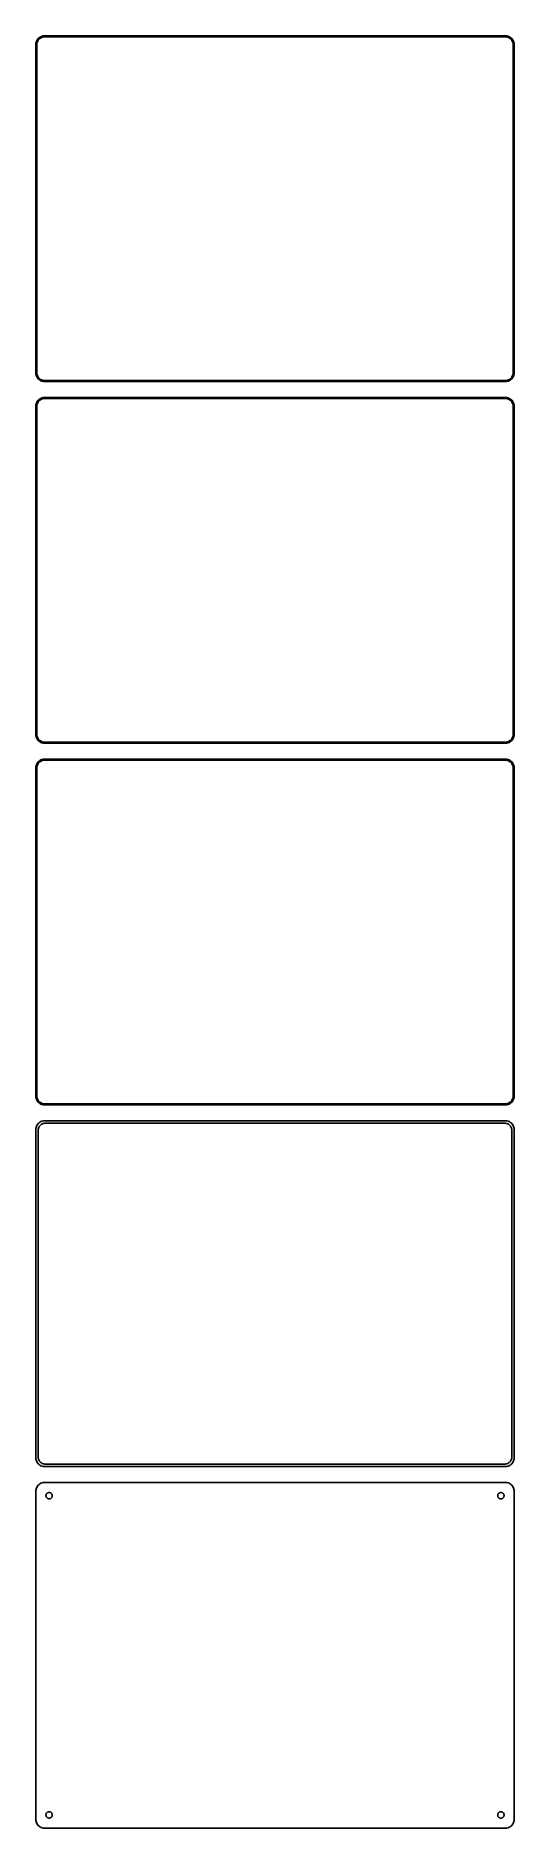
# Model space of a CAD drawing. Header units: metres. Extents: x -135 to 135, y 719 to 1729.
import ezdxf

# ---------------------------------------------------------------- set-up
doc = ezdxf.new("R2010")
doc.units = ezdxf.units.M

msp = doc.modelspace()

# ---------------------------------------------------------------- linework, layer by layer
for p, q in [((-132.129, 1729.02), (-132.679, 1728.72)), ((-131.545, 1729.26), (-132.129, 1729.02)), ((-130.937, 1729.41), (-131.545, 1729.26)), ((-131.218, 1728.77), (-130.64, 1728.92)), ((-130.314, 1729.49), (-130.937, 1729.41)), ((-130.64, 1728.92), (-130.048, 1728.99)), ((130.314, 1729.49), (-130.314, 1729.49)), ((-130.048, 1728.99), (130.048, 1728.99)), ((130.048, 1728.99), (130.64, 1728.92)), ((130.937, 1729.41), (130.314, 1729.49)), ((130.64, 1728.92), (131.218, 1728.77)), ((131.545, 1729.26), (130.937, 1729.41)), ((132.129, 1729.02), (131.545, 1729.26)), ((132.679, 1728.72), (132.129, 1729.02)), ((-134.961, 1725.13), (-135, 1724.5)), ((-135, 1724.5), (-135, 1539.5)), ((-134.843, 1725.74), (-134.961, 1725.13)), ((-134.649, 1726.34), (-134.843, 1725.74)), ((-134.382, 1726.91), (-134.649, 1726.34)), ((-134.5, 1724.25), (-134.463, 1724.85)), ((-134.5, 1539.75), (-134.5, 1724.25)), ((-134.463, 1724.85), (-134.351, 1725.43)), ((-134.045, 1727.44), (-134.382, 1726.91)), ((-134.351, 1725.43), (-134.166, 1726)), ((-134.166, 1726), (-133.912, 1726.54)), ((-133.645, 1727.92), (-134.045, 1727.44)), ((-133.912, 1726.54), (-133.593, 1727.04)), ((-133.187, 1728.35), (-133.645, 1727.92)), ((-133.593, 1727.04), (-133.213, 1727.5)), ((-133.213, 1727.5), (-132.778, 1727.91)), ((-132.679, 1728.72), (-133.187, 1728.35)), ((-132.778, 1727.91), (-132.295, 1728.26)), ((-132.295, 1728.26), (-131.772, 1728.55)), ((-131.772, 1728.55), (-131.218, 1728.77)), ((131.218, 1728.77), (131.772, 1728.55)), ((131.772, 1728.55), (132.295, 1728.26)), ((132.295, 1728.26), (132.778, 1727.91)), ((133.187, 1728.35), (132.679, 1728.72)), ((132.778, 1727.91), (133.213, 1727.5)), ((133.645, 1727.92), (133.187, 1728.35)), ((133.213, 1727.5), (133.593, 1727.04)), ((133.593, 1727.04), (133.912, 1726.54)), ((134.045, 1727.44), (133.645, 1727.92)), ((133.912, 1726.54), (134.166, 1726)), ((134.382, 1726.91), (134.045, 1727.44)), ((134.166, 1726), (134.351, 1725.43)), ((134.351, 1725.43), (134.463, 1724.85)), ((134.649, 1726.34), (134.382, 1726.91)), ((134.463, 1724.85), (134.5, 1724.25)), ((134.5, 1724.25), (134.5, 1539.75)), ((134.843, 1725.74), (134.649, 1726.34)), ((134.961, 1725.13), (134.843, 1725.74)), ((135, 1724.5), (134.961, 1725.13)), ((135, 1539.5), (135, 1724.5)), ((-135, 1539.5), (-134.961, 1538.87)), ((-134.961, 1538.87), (-134.843, 1538.26)), ((-134.843, 1538.26), (-134.649, 1537.66)), ((-134.649, 1537.66), (-134.382, 1537.09)), ((-134.463, 1539.15), (-134.5, 1539.75)), ((-134.351, 1538.57), (-134.463, 1539.15)), ((-134.382, 1537.09), (-134.045, 1536.56)), ((-134.166, 1538), (-134.351, 1538.57)), ((-133.912, 1537.46), (-134.166, 1538)), ((-133.593, 1536.96), (-133.912, 1537.46)), ((-133.213, 1536.5), (-133.593, 1536.96)), ((133.593, 1536.96), (133.213, 1536.5)), ((133.912, 1537.46), (133.593, 1536.96)), ((134.166, 1538), (133.912, 1537.46)), ((134.045, 1536.56), (134.382, 1537.09)), ((134.351, 1538.57), (134.166, 1538)), ((134.463, 1539.15), (134.351, 1538.57)), ((134.382, 1537.09), (134.649, 1537.66)), ((134.5, 1539.75), (134.463, 1539.15)), ((134.649, 1537.66), (134.843, 1538.26)), ((134.843, 1538.26), (134.961, 1538.87)), ((134.961, 1538.87), (135, 1539.5)), ((-134.045, 1536.56), (-133.645, 1536.08)), ((-133.645, 1536.08), (-133.187, 1535.65)), ((-132.778, 1536.09), (-133.213, 1536.5)), ((-133.187, 1535.65), (-132.679, 1535.28)), ((-132.295, 1535.74), (-132.778, 1536.09)), ((-132.679, 1535.28), (-132.129, 1534.98)), ((-131.772, 1535.45), (-132.295, 1535.74)), ((-132.129, 1534.98), (-131.545, 1534.74)), ((-131.218, 1535.23), (-131.772, 1535.45)), ((-131.545, 1534.74), (-130.937, 1534.59)), ((-130.64, 1535.08), (-131.218, 1535.23)), ((-130.937, 1534.59), (-130.314, 1534.51)), ((-130.048, 1535.01), (-130.64, 1535.08)), ((-130.314, 1534.51), (130.314, 1534.51)), ((130.048, 1535.01), (-130.048, 1535.01)), ((130.64, 1535.08), (130.048, 1535.01)), ((130.314, 1534.51), (130.937, 1534.59)), ((131.218, 1535.23), (130.64, 1535.08)), ((130.937, 1534.59), (131.545, 1534.74)), ((131.772, 1535.45), (131.218, 1535.23)), ((131.545, 1534.74), (132.129, 1534.98)), ((132.295, 1535.74), (131.772, 1535.45)), ((132.129, 1534.98), (132.679, 1535.28)), ((132.778, 1536.09), (132.295, 1535.74)), ((132.679, 1535.28), (133.187, 1535.65)), ((133.213, 1536.5), (132.778, 1536.09)), ((133.187, 1535.65), (133.645, 1536.08)), ((133.645, 1536.08), (134.045, 1536.56)), ((-134.961, 1521.13), (-135, 1520.5)), ((-135, 1520.5), (-135, 1335.5)), ((-134.843, 1521.74), (-134.961, 1521.13)), ((-134.649, 1522.34), (-134.843, 1521.74)), ((-134.382, 1522.91), (-134.649, 1522.34)), ((-134.5, 1520.25), (-134.463, 1520.85)), ((-134.5, 1335.75), (-134.5, 1520.25)), ((-134.463, 1520.85), (-134.351, 1521.43)), ((-134.045, 1523.44), (-134.382, 1522.91)), ((-134.351, 1521.43), (-134.166, 1522)), ((-134.166, 1522), (-133.912, 1522.54)), ((-133.645, 1523.92), (-134.045, 1523.44)), ((-133.912, 1522.54), (-133.593, 1523.04)), ((-133.187, 1524.35), (-133.645, 1523.92)), ((-133.593, 1523.04), (-133.213, 1523.5)), ((-133.213, 1523.5), (-132.778, 1523.91)), ((-132.679, 1524.72), (-133.187, 1524.35)), ((-132.778, 1523.91), (-132.295, 1524.26)), ((-132.129, 1525.02), (-132.679, 1524.72)), ((-132.295, 1524.26), (-131.772, 1524.55)), ((-131.545, 1525.26), (-132.129, 1525.02)), ((-131.772, 1524.55), (-131.218, 1524.77)), ((-130.937, 1525.41), (-131.545, 1525.26)), ((-131.218, 1524.77), (-130.64, 1524.92)), ((-130.314, 1525.49), (-130.937, 1525.41)), ((-130.64, 1524.92), (-130.048, 1524.99)), ((130.314, 1525.49), (-130.314, 1525.49)), ((-130.048, 1524.99), (130.048, 1524.99)), ((130.048, 1524.99), (130.64, 1524.92)), ((130.937, 1525.41), (130.314, 1525.49)), ((130.64, 1524.92), (131.218, 1524.77)), ((131.545, 1525.26), (130.937, 1525.41)), ((131.218, 1524.77), (131.772, 1524.55)), ((132.129, 1525.02), (131.545, 1525.26)), ((131.772, 1524.55), (132.295, 1524.26)), ((132.679, 1524.72), (132.129, 1525.02)), ((132.295, 1524.26), (132.778, 1523.91)), ((133.187, 1524.35), (132.679, 1524.72)), ((132.778, 1523.91), (133.213, 1523.5)), ((133.645, 1523.92), (133.187, 1524.35)), ((133.213, 1523.5), (133.593, 1523.04)), ((133.593, 1523.04), (133.912, 1522.54)), ((134.045, 1523.44), (133.645, 1523.92)), ((133.912, 1522.54), (134.166, 1522)), ((134.382, 1522.91), (134.045, 1523.44)), ((134.166, 1522), (134.351, 1521.43)), ((134.351, 1521.43), (134.463, 1520.85)), ((134.649, 1522.34), (134.382, 1522.91)), ((134.463, 1520.85), (134.5, 1520.25)), ((134.5, 1520.25), (134.5, 1335.75)), ((134.843, 1521.74), (134.649, 1522.34)), ((134.961, 1521.13), (134.843, 1521.74)), ((135, 1520.5), (134.961, 1521.13)), ((135, 1335.5), (135, 1520.5)), ((-135, 1335.5), (-134.961, 1334.87)), ((-134.961, 1334.87), (-134.843, 1334.26)), ((-134.463, 1335.15), (-134.5, 1335.75)), ((-134.351, 1334.57), (-134.463, 1335.15)), ((-134.166, 1334), (-134.351, 1334.57)), ((134.351, 1334.57), (134.166, 1334)), ((134.463, 1335.15), (134.351, 1334.57)), ((134.5, 1335.75), (134.463, 1335.15)), ((134.843, 1334.26), (134.961, 1334.87)), ((134.961, 1334.87), (135, 1335.5)), ((-134.843, 1334.26), (-134.649, 1333.66)), ((-134.649, 1333.66), (-134.382, 1333.09)), ((-134.382, 1333.09), (-134.045, 1332.56)), ((-133.912, 1333.46), (-134.166, 1334)), ((-134.045, 1332.56), (-133.645, 1332.08)), ((-133.593, 1332.96), (-133.912, 1333.46)), ((-133.645, 1332.08), (-133.187, 1331.65)), ((-133.213, 1332.5), (-133.593, 1332.96)), ((-132.778, 1332.09), (-133.213, 1332.5)), ((-133.187, 1331.65), (-132.679, 1331.28)), ((-132.295, 1331.74), (-132.778, 1332.09)), ((-132.679, 1331.28), (-132.129, 1330.98)), ((-131.772, 1331.45), (-132.295, 1331.74)), ((-132.129, 1330.98), (-131.545, 1330.74)), ((-131.218, 1331.23), (-131.772, 1331.45)), ((-131.545, 1330.74), (-130.937, 1330.59)), ((-130.64, 1331.08), (-131.218, 1331.23)), ((-130.937, 1330.59), (-130.314, 1330.51)), ((-130.048, 1331.01), (-130.64, 1331.08)), ((-130.314, 1330.51), (130.314, 1330.51)), ((130.048, 1331.01), (-130.048, 1331.01)), ((130.64, 1331.08), (130.048, 1331.01)), ((130.314, 1330.51), (130.937, 1330.59)), ((131.218, 1331.23), (130.64, 1331.08)), ((130.937, 1330.59), (131.545, 1330.74)), ((131.772, 1331.45), (131.218, 1331.23)), ((131.545, 1330.74), (132.129, 1330.98)), ((132.295, 1331.74), (131.772, 1331.45)), ((132.129, 1330.98), (132.679, 1331.28)), ((132.778, 1332.09), (132.295, 1331.74)), ((132.679, 1331.28), (133.187, 1331.65)), ((133.213, 1332.5), (132.778, 1332.09)), ((133.187, 1331.65), (133.645, 1332.08)), ((133.593, 1332.96), (133.213, 1332.5)), ((133.912, 1333.46), (133.593, 1332.96)), ((133.645, 1332.08), (134.045, 1332.56)), ((134.166, 1334), (133.912, 1333.46)), ((134.045, 1332.56), (134.382, 1333.09)), ((134.382, 1333.09), (134.649, 1333.66)), ((134.649, 1333.66), (134.843, 1334.26)), ((-134.961, 1317.13), (-135, 1316.5)), ((-135, 1316.5), (-135, 1131.5)), ((-134.843, 1317.74), (-134.961, 1317.13)), ((-134.649, 1318.34), (-134.843, 1317.74)), ((-134.382, 1318.91), (-134.649, 1318.34)), ((-134.5, 1316.25), (-134.463, 1316.85)), ((-134.5, 1131.75), (-134.5, 1316.25)), ((-134.463, 1316.85), (-134.351, 1317.43)), ((-134.045, 1319.44), (-134.382, 1318.91)), ((-134.351, 1317.43), (-134.166, 1318)), ((-134.166, 1318), (-133.912, 1318.54)), ((-133.645, 1319.92), (-134.045, 1319.44)), ((-133.912, 1318.54), (-133.593, 1319.04)), ((-133.187, 1320.35), (-133.645, 1319.92)), ((-133.593, 1319.04), (-133.213, 1319.5)), ((-133.213, 1319.5), (-132.778, 1319.91)), ((-132.679, 1320.72), (-133.187, 1320.35)), ((-132.778, 1319.91), (-132.295, 1320.26)), ((-132.129, 1321.02), (-132.679, 1320.72)), ((-132.295, 1320.26), (-131.772, 1320.55)), ((-131.545, 1321.26), (-132.129, 1321.02)), ((-131.772, 1320.55), (-131.218, 1320.77)), ((-130.937, 1321.41), (-131.545, 1321.26)), ((-131.218, 1320.77), (-130.64, 1320.92)), ((-130.314, 1321.49), (-130.937, 1321.41)), ((-130.64, 1320.92), (-130.048, 1320.99)), ((130.314, 1321.49), (-130.314, 1321.49)), ((-130.048, 1320.99), (130.048, 1320.99)), ((130.048, 1320.99), (130.64, 1320.92)), ((130.937, 1321.41), (130.314, 1321.49)), ((130.64, 1320.92), (131.218, 1320.77)), ((131.545, 1321.26), (130.937, 1321.41)), ((131.218, 1320.77), (131.772, 1320.55)), ((132.129, 1321.02), (131.545, 1321.26)), ((131.772, 1320.55), (132.295, 1320.26)), ((132.679, 1320.72), (132.129, 1321.02)), ((132.295, 1320.26), (132.778, 1319.91)), ((133.187, 1320.35), (132.679, 1320.72)), ((132.778, 1319.91), (133.213, 1319.5)), ((133.645, 1319.92), (133.187, 1320.35)), ((133.213, 1319.5), (133.593, 1319.04)), ((133.593, 1319.04), (133.912, 1318.54)), ((134.045, 1319.44), (133.645, 1319.92)), ((133.912, 1318.54), (134.166, 1318)), ((134.382, 1318.91), (134.045, 1319.44)), ((134.166, 1318), (134.351, 1317.43)), ((134.351, 1317.43), (134.463, 1316.85)), ((134.649, 1318.34), (134.382, 1318.91)), ((134.463, 1316.85), (134.5, 1316.25)), ((134.5, 1316.25), (134.5, 1131.75)), ((134.843, 1317.74), (134.649, 1318.34)), ((134.961, 1317.13), (134.843, 1317.74)), ((135, 1316.5), (134.961, 1317.13)), ((135, 1131.5), (135, 1316.5)), ((-135, 1131.5), (-134.961, 1130.87)), ((-134.961, 1130.87), (-134.843, 1130.26)), ((-134.843, 1130.26), (-134.649, 1129.66)), ((-134.649, 1129.66), (-134.382, 1129.09)), ((-134.463, 1131.15), (-134.5, 1131.75)), ((-134.351, 1130.57), (-134.463, 1131.15)), ((-134.382, 1129.09), (-134.045, 1128.56)), ((-134.166, 1130), (-134.351, 1130.57)), ((-133.912, 1129.46), (-134.166, 1130)), ((-134.045, 1128.56), (-133.645, 1128.08)), ((-133.593, 1128.96), (-133.912, 1129.46)), ((-133.645, 1128.08), (-133.187, 1127.65)), ((-133.213, 1128.5), (-133.593, 1128.96)), ((-132.778, 1128.09), (-133.213, 1128.5)), ((-133.187, 1127.65), (-132.679, 1127.28)), ((-132.295, 1127.74), (-132.778, 1128.09)), ((-132.679, 1127.28), (-132.129, 1126.98)), ((-131.772, 1127.45), (-132.295, 1127.74)), ((-132.129, 1126.98), (-131.545, 1126.74)), ((-131.218, 1127.23), (-131.772, 1127.45)), ((-131.545, 1126.74), (-130.937, 1126.59)), ((-130.64, 1127.08), (-131.218, 1127.23)), ((-130.937, 1126.59), (-130.314, 1126.51)), ((-130.048, 1127.01), (-130.64, 1127.08)), ((-130.314, 1126.51), (130.314, 1126.51)), ((130.048, 1127.01), (-130.048, 1127.01)), ((130.64, 1127.08), (130.048, 1127.01)), ((130.314, 1126.51), (130.937, 1126.59)), ((131.218, 1127.23), (130.64, 1127.08)), ((130.937, 1126.59), (131.545, 1126.74)), ((131.772, 1127.45), (131.218, 1127.23)), ((131.545, 1126.74), (132.129, 1126.98)), ((132.295, 1127.74), (131.772, 1127.45)), ((132.129, 1126.98), (132.679, 1127.28)), ((132.778, 1128.09), (132.295, 1127.74)), ((132.679, 1127.28), (133.187, 1127.65)), ((133.213, 1128.5), (132.778, 1128.09)), ((133.187, 1127.65), (133.645, 1128.08)), ((133.593, 1128.96), (133.213, 1128.5)), ((133.912, 1129.46), (133.593, 1128.96)), ((133.645, 1128.08), (134.045, 1128.56)), ((134.166, 1130), (133.912, 1129.46)), ((134.045, 1128.56), (134.382, 1129.09)), ((134.351, 1130.57), (134.166, 1130)), ((134.463, 1131.15), (134.351, 1130.57)), ((134.382, 1129.09), (134.649, 1129.66)), ((134.5, 1131.75), (134.463, 1131.15)), ((134.649, 1129.66), (134.843, 1130.26)), ((134.843, 1130.26), (134.961, 1130.87)), ((134.961, 1130.87), (135, 1131.5)), ((-134.961, 1113.13), (-135, 1112.5)), ((-135, 1112.5), (-135, 927.5)), ((-134.843, 1113.74), (-134.961, 1113.13)), ((-134.649, 1114.34), (-134.843, 1113.74)), ((-134.382, 1114.91), (-134.649, 1114.34)), ((-134.045, 1115.44), (-134.382, 1114.91)), ((-133.645, 1115.92), (-134.045, 1115.44)), ((-133.187, 1116.35), (-133.645, 1115.92)), ((-133.619, 1112.25), (-133.589, 1112.73)), ((-133.619, 927.75), (-133.619, 1112.25)), ((-133.589, 1112.73), (-133.498, 1113.21)), ((-133.498, 1113.21), (-133.348, 1113.67)), ((-133.348, 1113.67), (-133.141, 1114.11)), ((-132.679, 1116.72), (-133.187, 1116.35)), ((-133.141, 1114.11), (-132.88, 1114.52)), ((-132.88, 1114.52), (-132.571, 1114.9)), ((-132.129, 1117.02), (-132.679, 1116.72)), ((-132.571, 1114.9), (-132.216, 1115.23)), ((-132.216, 1115.23), (-131.823, 1115.52)), ((-131.545, 1117.26), (-132.129, 1117.02)), ((-131.823, 1115.52), (-131.398, 1115.75)), ((-130.937, 1117.41), (-131.545, 1117.26)), ((-131.398, 1115.75), (-130.946, 1115.93)), ((-130.946, 1115.93), (-130.475, 1116.05)), ((-130.314, 1117.49), (-130.937, 1117.41)), ((-130.475, 1116.05), (-129.993, 1116.11)), ((130.314, 1117.49), (-130.314, 1117.49)), ((-129.993, 1116.11), (129.993, 1116.11)), ((129.993, 1116.11), (130.475, 1116.05)), ((130.937, 1117.41), (130.314, 1117.49)), ((130.475, 1116.05), (130.946, 1115.93)), ((131.545, 1117.26), (130.937, 1117.41)), ((130.946, 1115.93), (131.398, 1115.75)), ((131.398, 1115.75), (131.823, 1115.52)), ((132.129, 1117.02), (131.545, 1117.26)), ((131.823, 1115.52), (132.216, 1115.23)), ((132.679, 1116.72), (132.129, 1117.02)), ((132.216, 1115.23), (132.571, 1114.9)), ((132.571, 1114.9), (132.88, 1114.52)), ((133.187, 1116.35), (132.679, 1116.72)), ((132.88, 1114.52), (133.141, 1114.11)), ((133.141, 1114.11), (133.348, 1113.67)), ((133.645, 1115.92), (133.187, 1116.35)), ((133.348, 1113.67), (133.498, 1113.21)), ((133.498, 1113.21), (133.589, 1112.73)), ((133.589, 1112.73), (133.619, 1112.25)), ((133.619, 1112.25), (133.619, 927.75)), ((134.045, 1115.44), (133.645, 1115.92)), ((134.382, 1114.91), (134.045, 1115.44)), ((134.649, 1114.34), (134.382, 1114.91)), ((134.843, 1113.74), (134.649, 1114.34)), ((134.961, 1113.13), (134.843, 1113.74)), ((135, 1112.5), (134.961, 1113.13)), ((135, 927.5), (135, 1112.5)), ((-135, 927.5), (-134.961, 926.873)), ((-134.961, 926.873), (-134.843, 926.257)), ((-134.843, 926.257), (-134.649, 925.659)), ((-134.649, 925.659), (-134.382, 925.091)), ((-134.382, 925.091), (-134.045, 924.561)), ((-134.045, 924.561), (-133.645, 924.077)), ((-133.645, 924.077), (-133.187, 923.647)), ((-133.589, 927.265), (-133.619, 927.75)), ((-133.498, 926.788), (-133.589, 927.265)), ((-133.348, 926.326), (-133.498, 926.788)), ((-133.141, 925.886), (-133.348, 926.326)), ((-133.187, 923.647), (-132.679, 923.278)), ((-132.88, 925.476), (-133.141, 925.886)), ((-132.571, 925.101), (-132.88, 925.476)), ((-132.679, 923.278), (-132.129, 922.976)), ((-132.216, 924.769), (-132.571, 925.101)), ((-131.823, 924.483), (-132.216, 924.769)), ((-132.129, 922.976), (-131.545, 922.745)), ((-131.398, 924.249), (-131.823, 924.483)), ((-131.545, 922.745), (-130.937, 922.589)), ((-130.946, 924.07), (-131.398, 924.249)), ((-130.475, 923.949), (-130.946, 924.07)), ((-130.937, 922.589), (-130.314, 922.51)), ((-129.993, 923.888), (-130.475, 923.949)), ((-130.314, 922.51), (130.314, 922.51)), ((129.993, 923.888), (-129.993, 923.888)), ((130.475, 923.949), (129.993, 923.888)), ((130.314, 922.51), (130.937, 922.589)), ((130.946, 924.07), (130.475, 923.949)), ((130.937, 922.589), (131.545, 922.745)), ((131.398, 924.249), (130.946, 924.07)), ((131.823, 924.483), (131.398, 924.249)), ((131.545, 922.745), (132.129, 922.976)), ((132.216, 924.769), (131.823, 924.483)), ((132.129, 922.976), (132.679, 923.278)), ((132.571, 925.101), (132.216, 924.769)), ((132.88, 925.476), (132.571, 925.101)), ((132.679, 923.278), (133.187, 923.647)), ((133.141, 925.886), (132.88, 925.476)), ((133.348, 926.326), (133.141, 925.886)), ((133.187, 923.647), (133.645, 924.077)), ((133.498, 926.788), (133.348, 926.326)), ((133.589, 927.265), (133.498, 926.788)), ((133.619, 927.75), (133.589, 927.265)), ((133.645, 924.077), (134.045, 924.561)), ((134.045, 924.561), (134.382, 925.091)), ((134.382, 925.091), (134.649, 925.659)), ((134.649, 925.659), (134.843, 926.257)), ((134.843, 926.257), (134.961, 926.873)), ((134.961, 926.873), (135, 927.5)), ((-134.649, 910.341), (-134.843, 909.743)), ((-134.382, 910.909), (-134.649, 910.341)), ((-134.045, 911.439), (-134.382, 910.909)), ((-133.645, 911.923), (-134.045, 911.439)), ((-133.187, 912.353), (-133.645, 911.923)), ((-132.679, 912.722), (-133.187, 912.353)), ((-132.129, 913.024), (-132.679, 912.722)), ((-131.545, 913.255), (-132.129, 913.024)), ((-130.937, 913.411), (-131.545, 913.255)), ((-130.314, 913.49), (-130.937, 913.411)), ((130.314, 913.49), (-130.314, 913.49)), ((130.937, 913.411), (130.314, 913.49)), ((131.545, 913.255), (130.937, 913.411)), ((132.129, 913.024), (131.545, 913.255)), ((132.679, 912.722), (132.129, 913.024)), ((133.187, 912.353), (132.679, 912.722)), ((133.645, 911.923), (133.187, 912.353)), ((134.045, 911.439), (133.645, 911.923)), ((134.382, 910.909), (134.045, 911.439)), ((134.649, 910.341), (134.382, 910.909)), ((134.843, 909.743), (134.649, 910.341)), ((-134.961, 909.127), (-135, 908.5)), ((-135, 908.5), (-135, 723.5)), ((-134.843, 909.743), (-134.961, 909.127)), ((-129.3, 906), (-129.286, 906.226)), ((-129.286, 905.774), (-129.3, 906)), ((-129.286, 906.226), (-129.243, 906.448)), ((-129.243, 905.552), (-129.286, 905.774)), ((-129.243, 906.448), (-129.174, 906.663)), ((-129.174, 905.337), (-129.243, 905.552)), ((-129.174, 906.663), (-129.077, 906.867)), ((-129.077, 905.133), (-129.174, 905.337)), ((-129.077, 906.867), (-128.956, 907.058)), ((-128.956, 904.942), (-129.077, 905.133)), ((-128.956, 907.058), (-128.812, 907.232)), ((-128.812, 904.768), (-128.956, 904.942)), ((-128.812, 907.232), (-128.647, 907.387)), ((-128.647, 904.613), (-128.812, 904.768)), ((-128.647, 907.387), (-128.464, 907.52)), ((-128.464, 904.48), (-128.647, 904.613)), ((-128.464, 907.52), (-128.266, 907.629)), ((-128.266, 904.371), (-128.464, 904.48)), ((-128.266, 907.629), (-128.056, 907.712)), ((-128.056, 904.288), (-128.266, 904.371)), ((-128.056, 907.712), (-127.837, 907.768)), ((-127.837, 904.232), (-128.056, 904.288)), ((-127.837, 907.768), (-127.613, 907.796)), ((-127.613, 904.204), (-127.837, 904.232)), ((-127.613, 907.796), (-127.387, 907.796)), ((-127.387, 904.204), (-127.613, 904.204)), ((-127.387, 907.796), (-127.163, 907.768)), ((-127.163, 904.232), (-127.387, 904.204)), ((-127.163, 907.768), (-126.944, 907.712)), ((-126.944, 904.288), (-127.163, 904.232)), ((-126.944, 907.712), (-126.734, 907.629)), ((-126.734, 904.371), (-126.944, 904.288)), ((-126.734, 907.629), (-126.536, 907.52)), ((-126.536, 904.48), (-126.734, 904.371)), ((-126.536, 907.52), (-126.353, 907.387)), ((-126.353, 904.613), (-126.536, 904.48)), ((-126.353, 907.387), (-126.188, 907.232)), ((-126.188, 904.768), (-126.353, 904.613)), ((-126.188, 907.232), (-126.044, 907.058)), ((-126.044, 904.942), (-126.188, 904.768)), ((-126.044, 907.058), (-125.923, 906.867)), ((-125.923, 905.133), (-126.044, 904.942)), ((-125.923, 906.867), (-125.826, 906.663)), ((-125.826, 905.337), (-125.923, 905.133)), ((-125.826, 906.663), (-125.757, 906.448)), ((-125.757, 905.552), (-125.826, 905.337)), ((-125.757, 906.448), (-125.714, 906.226)), ((-125.714, 905.774), (-125.757, 905.552)), ((-125.714, 906.226), (-125.7, 906)), ((-125.7, 906), (-125.714, 905.774)), ((125.7, 906), (125.714, 906.226)), ((125.714, 905.774), (125.7, 906)), ((125.714, 906.226), (125.757, 906.448)), ((125.757, 905.552), (125.714, 905.774)), ((125.757, 906.448), (125.826, 906.663)), ((125.826, 905.337), (125.757, 905.552)), ((125.826, 906.663), (125.923, 906.867)), ((125.923, 905.133), (125.826, 905.337)), ((125.923, 906.867), (126.044, 907.058)), ((126.044, 904.942), (125.923, 905.133)), ((126.044, 907.058), (126.188, 907.232)), ((126.188, 904.768), (126.044, 904.942)), ((126.188, 907.232), (126.353, 907.387)), ((126.353, 904.613), (126.188, 904.768)), ((126.353, 907.387), (126.536, 907.52)), ((126.536, 904.48), (126.353, 904.613)), ((126.536, 907.52), (126.734, 907.629)), ((126.734, 904.371), (126.536, 904.48)), ((126.734, 907.629), (126.944, 907.712)), ((126.944, 904.288), (126.734, 904.371)), ((126.944, 907.712), (127.163, 907.768)), ((127.163, 904.232), (126.944, 904.288)), ((127.163, 907.768), (127.387, 907.796)), ((127.387, 904.204), (127.163, 904.232)), ((127.387, 907.796), (127.613, 907.796)), ((127.613, 904.204), (127.387, 904.204)), ((127.613, 907.796), (127.837, 907.768)), ((127.837, 904.232), (127.613, 904.204)), ((127.837, 907.768), (128.056, 907.712)), ((128.056, 904.288), (127.837, 904.232)), ((128.056, 907.712), (128.266, 907.629)), ((128.266, 904.371), (128.056, 904.288)), ((128.266, 907.629), (128.464, 907.52)), ((128.464, 904.48), (128.266, 904.371)), ((128.464, 907.52), (128.647, 907.387)), ((128.647, 904.613), (128.464, 904.48)), ((128.647, 907.387), (128.812, 907.232)), ((128.812, 904.768), (128.647, 904.613)), ((128.812, 907.232), (128.956, 907.058)), ((128.956, 904.942), (128.812, 904.768)), ((128.956, 907.058), (129.077, 906.867)), ((129.077, 905.133), (128.956, 904.942)), ((129.077, 906.867), (129.174, 906.663)), ((129.174, 905.337), (129.077, 905.133)), ((129.174, 906.663), (129.243, 906.448)), ((129.243, 905.552), (129.174, 905.337)), ((129.243, 906.448), (129.286, 906.226)), ((129.286, 905.774), (129.243, 905.552)), ((129.286, 906.226), (129.3, 906)), ((129.3, 906), (129.286, 905.774)), ((134.961, 909.127), (134.843, 909.743)), ((135, 908.5), (134.961, 909.127)), ((135, 723.5), (135, 908.5)), ((-135, 723.5), (-134.961, 722.873)), ((-134.961, 722.873), (-134.843, 722.257)), ((-134.843, 722.257), (-134.649, 721.659)), ((-134.649, 721.659), (-134.382, 721.091)), ((-134.382, 721.091), (-134.045, 720.561)), ((-134.045, 720.561), (-133.645, 720.077)), ((-133.645, 720.077), (-133.187, 719.647)), ((-133.187, 719.647), (-132.679, 719.278)), ((-132.679, 719.278), (-132.129, 718.976)), ((-132.129, 718.976), (-131.545, 718.745)), ((-131.545, 718.745), (-130.937, 718.589)), ((-130.937, 718.589), (-130.314, 718.51)), ((-130.314, 718.51), (130.314, 718.51)), ((-129.3, 726), (-129.286, 726.226)), ((-129.286, 725.774), (-129.3, 726)), ((-129.286, 726.226), (-129.243, 726.448)), ((-129.243, 725.552), (-129.286, 725.774)), ((-129.243, 726.448), (-129.174, 726.663)), ((-129.174, 725.337), (-129.243, 725.552)), ((-129.174, 726.663), (-129.077, 726.867)), ((-129.077, 725.133), (-129.174, 725.337)), ((-129.077, 726.867), (-128.956, 727.058)), ((-128.956, 724.942), (-129.077, 725.133)), ((-128.956, 727.058), (-128.812, 727.232)), ((-128.812, 724.768), (-128.956, 724.942)), ((-128.812, 727.232), (-128.647, 727.387)), ((-128.647, 724.613), (-128.812, 724.768)), ((-128.647, 727.387), (-128.464, 727.52)), ((-128.464, 724.48), (-128.647, 724.613)), ((-128.464, 727.52), (-128.266, 727.629)), ((-128.266, 724.371), (-128.464, 724.48)), ((-128.266, 727.629), (-128.056, 727.712)), ((-128.056, 724.288), (-128.266, 724.371)), ((-128.056, 727.712), (-127.837, 727.768)), ((-127.837, 724.232), (-128.056, 724.288)), ((-127.837, 727.768), (-127.613, 727.796)), ((-127.613, 724.204), (-127.837, 724.232)), ((-127.613, 727.796), (-127.387, 727.796)), ((-127.387, 724.204), (-127.613, 724.204)), ((-127.387, 727.796), (-127.163, 727.768)), ((-127.163, 724.232), (-127.387, 724.204)), ((-127.163, 727.768), (-126.944, 727.712)), ((-126.944, 724.288), (-127.163, 724.232)), ((-126.944, 727.712), (-126.734, 727.629)), ((-126.734, 724.371), (-126.944, 724.288)), ((-126.734, 727.629), (-126.536, 727.52)), ((-126.536, 724.48), (-126.734, 724.371)), ((-126.536, 727.52), (-126.353, 727.387)), ((-126.353, 724.613), (-126.536, 724.48)), ((-126.353, 727.387), (-126.188, 727.232)), ((-126.188, 724.768), (-126.353, 724.613)), ((-126.188, 727.232), (-126.044, 727.058)), ((-126.044, 724.942), (-126.188, 724.768)), ((-126.044, 727.058), (-125.923, 726.867)), ((-125.923, 725.133), (-126.044, 724.942)), ((-125.923, 726.867), (-125.826, 726.663)), ((-125.826, 725.337), (-125.923, 725.133)), ((-125.826, 726.663), (-125.757, 726.448)), ((-125.757, 725.552), (-125.826, 725.337)), ((-125.757, 726.448), (-125.714, 726.226)), ((-125.714, 725.774), (-125.757, 725.552)), ((-125.714, 726.226), (-125.7, 726)), ((-125.7, 726), (-125.714, 725.774)), ((125.7, 726), (125.714, 726.226)), ((125.714, 725.774), (125.7, 726)), ((125.714, 726.226), (125.757, 726.448)), ((125.757, 725.552), (125.714, 725.774)), ((125.757, 726.448), (125.826, 726.663)), ((125.826, 725.337), (125.757, 725.552)), ((125.826, 726.663), (125.923, 726.867)), ((125.923, 725.133), (125.826, 725.337)), ((125.923, 726.867), (126.044, 727.058)), ((126.044, 724.942), (125.923, 725.133)), ((126.044, 727.058), (126.188, 727.232)), ((126.188, 724.768), (126.044, 724.942)), ((126.188, 727.232), (126.353, 727.387)), ((126.353, 724.613), (126.188, 724.768)), ((126.353, 727.387), (126.536, 727.52)), ((126.536, 724.48), (126.353, 724.613)), ((126.536, 727.52), (126.734, 727.629)), ((126.734, 724.371), (126.536, 724.48)), ((126.734, 727.629), (126.944, 727.712)), ((126.944, 724.288), (126.734, 724.371)), ((126.944, 727.712), (127.163, 727.768)), ((127.163, 724.232), (126.944, 724.288)), ((127.163, 727.768), (127.387, 727.796)), ((127.387, 724.204), (127.163, 724.232)), ((127.387, 727.796), (127.613, 727.796)), ((127.613, 724.204), (127.387, 724.204)), ((127.613, 727.796), (127.837, 727.768)), ((127.837, 724.232), (127.613, 724.204)), ((127.837, 727.768), (128.056, 727.712)), ((128.056, 724.288), (127.837, 724.232)), ((128.056, 727.712), (128.266, 727.629)), ((128.266, 724.371), (128.056, 724.288)), ((128.266, 727.629), (128.464, 727.52)), ((128.464, 724.48), (128.266, 724.371)), ((128.464, 727.52), (128.647, 727.387)), ((128.647, 724.613), (128.464, 724.48)), ((128.647, 727.387), (128.812, 727.232)), ((128.812, 724.768), (128.647, 724.613)), ((128.812, 727.232), (128.956, 727.058)), ((128.956, 724.942), (128.812, 724.768)), ((128.956, 727.058), (129.077, 726.867)), ((129.077, 725.133), (128.956, 724.942)), ((129.077, 726.867), (129.174, 726.663)), ((129.174, 725.337), (129.077, 725.133)), ((129.174, 726.663), (129.243, 726.448)), ((129.243, 725.552), (129.174, 725.337)), ((129.243, 726.448), (129.286, 726.226)), ((129.286, 725.774), (129.243, 725.552)), ((129.286, 726.226), (129.3, 726)), ((129.3, 726), (129.286, 725.774)), ((130.314, 718.51), (130.937, 718.589)), ((130.937, 718.589), (131.545, 718.745)), ((131.545, 718.745), (132.129, 718.976)), ((132.129, 718.976), (132.679, 719.278)), ((132.679, 719.278), (133.187, 719.647)), ((133.187, 719.647), (133.645, 720.077)), ((133.645, 720.077), (134.045, 720.561)), ((134.045, 720.561), (134.382, 721.091)), ((134.382, 721.091), (134.649, 721.659)), ((134.649, 721.659), (134.843, 722.257)), ((134.843, 722.257), (134.961, 722.873)), ((134.961, 722.873), (135, 723.5))]:
    msp.add_line(p, q)

doc.saveas('drawing.dxf')
